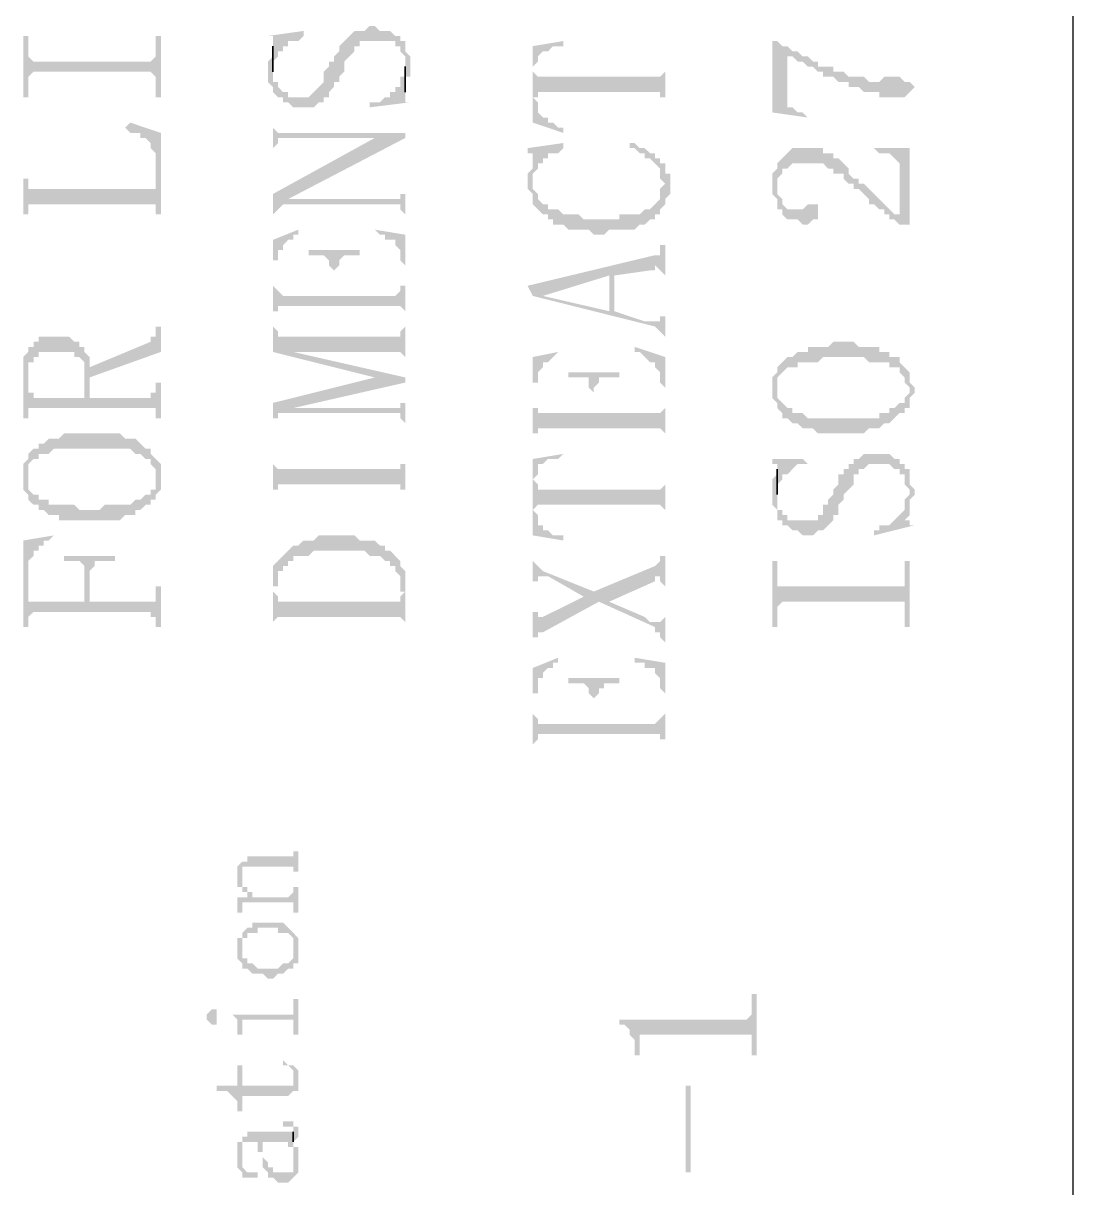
# Model space of a CAD drawing. Header units: millimetres. Extents: x 7018 to 13530, y 4187 to 5692.
# Drawn here: x 7028.23 to 7037.53, y 4725.76 to 4736.07 of the extents above; entities that cross this region are included whole.
import ezdxf

# ---------------------------------------------------------------- set-up
doc = ezdxf.new("R2010")
doc.units = ezdxf.units.MM

msp = doc.modelspace()

# ---------------------------------------------------------------- hatches: boundary and pattern name
at = {"transparency": 33554559}
for points in [[(7030.395, 4735.64), (7030.395, 4735.55), (7030.44, 4735.505), (7030.44, 4735.459), (7030.485, 4735.414), (7030.53, 4735.414), (7030.53, 4735.369), (7030.575, 4735.369), (7030.62, 4735.324), (7030.801, 4735.324), (7030.846, 4735.369), (7030.891, 4735.369), (7030.891, 4735.414), (7030.936, 4735.414), (7030.936, 4735.459), (7030.936, 4735.459), (7030.981, 4735.505), (7030.981, 4735.55), (7031.027, 4735.55), (7031.027, 4735.595), (7031.072, 4735.64), (7031.072, 4735.73), (7031.117, 4735.775), (7031.117, 4735.775), (7031.162, 4735.82), (7031.162, 4735.866), (7031.207, 4735.866), (7031.207, 4735.911), (7031.523, 4735.911), (7031.523, 4735.866), (7031.568, 4735.866), (7031.568, 4735.82), (7031.568, 4735.82), (7031.613, 4735.775), (7031.613, 4735.505), (7031.613, 4735.595), (7031.658, 4735.595), (7031.658, 4735.685), (7031.658, 4735.775), (7031.613, 4735.82), (7031.613, 4735.911), (7031.568, 4735.911), (7031.568, 4735.956), (7031.523, 4735.956), (7031.478, 4736.001), (7031.388, 4736.001), (7031.342, 4736.046), (7031.297, 4736.046), (7031.252, 4736.001), (7031.162, 4736.001), (7031.117, 4735.956), (7031.117, 4735.956), (7031.072, 4735.911), (7031.072, 4735.911), (7031.027, 4735.866), (7031.027, 4735.82), (7030.981, 4735.775), (7030.981, 4735.73), (7030.936, 4735.73), (7030.936, 4735.685), (7030.891, 4735.64), (7030.891, 4735.55), (7030.846, 4735.505), (7030.846, 4735.505), (7030.801, 4735.459), (7030.801, 4735.459), (7030.756, 4735.414), (7030.575, 4735.414), (7030.575, 4735.459), (7030.53, 4735.459), (7030.485, 4735.505), (7030.485, 4735.55), (7030.44, 4735.55), (7030.44, 4735.82), (7030.44, 4735.775), (7030.44, 4735.775), (7030.395, 4735.73), (7030.395, 4735.685)], [(7028.228, 4735.956), (7028.228, 4735.414), (7028.273, 4735.414), (7028.273, 4735.595), (7028.273, 4735.595), (7028.319, 4735.64), (7029.357, 4735.64), (7029.402, 4735.595), (7029.402, 4735.414), (7029.447, 4735.414), (7029.447, 4735.956), (7029.402, 4735.956), (7029.402, 4735.775), (7029.402, 4735.775), (7029.357, 4735.73), (7028.319, 4735.73), (7028.273, 4735.775), (7028.273, 4735.956)], [(7030.395, 4735.956), (7030.44, 4735.956), (7030.44, 4735.911), (7030.44, 4735.73), (7030.485, 4735.775), (7030.485, 4735.82), (7030.53, 4735.82), (7030.53, 4735.866), (7030.575, 4735.866), (7030.575, 4735.911), (7030.665, 4735.911), (7030.711, 4735.956), (7030.711, 4736.001)], [(7032.742, 4735.866), (7032.742, 4735.64), (7032.742, 4735.685), (7032.787, 4735.73), (7032.787, 4735.775), (7032.787, 4735.775), (7032.832, 4735.82), (7032.877, 4735.82), (7032.922, 4735.866), (7033.012, 4735.866), (7033.012, 4735.911)], [(7034.863, 4735.911), (7034.863, 4735.279), (7035.179, 4735.234), (7035.179, 4735.234), (7035.134, 4735.279), (7035.088, 4735.279), (7035.043, 4735.324), (7034.998, 4735.324), (7034.998, 4735.82), (7034.953, 4735.866), (7034.908, 4735.911)], [(7032.742, 4735.866), (7032.742, 4735.189), (7033.012, 4735.098), (7033.012, 4735.143), (7032.967, 4735.143), (7032.922, 4735.189), (7032.877, 4735.189), (7032.877, 4735.234), (7032.832, 4735.234), (7032.787, 4735.279), (7032.787, 4735.369), (7032.742, 4735.414), (7032.742, 4735.64)], [(7034.953, 4735.866), (7034.998, 4735.82), (7034.998, 4735.775), (7035.043, 4735.775), (7035.088, 4735.73), (7035.134, 4735.73), (7035.179, 4735.685), (7035.224, 4735.685), (7035.269, 4735.64), (7035.314, 4735.64), (7035.314, 4735.595), (7035.404, 4735.595), (7035.449, 4735.55), (7035.54, 4735.55), (7035.54, 4735.505), (7035.63, 4735.505), (7035.675, 4735.459), (7035.811, 4735.459), (7035.811, 4735.414), (7036.036, 4735.414), (7036.081, 4735.459), (7036.081, 4735.459), (7036.126, 4735.505), (7036.081, 4735.55), (7036.036, 4735.55), (7035.991, 4735.595), (7035.856, 4735.595), (7035.811, 4735.55), (7035.72, 4735.55), (7035.675, 4735.595), (7035.54, 4735.595), (7035.495, 4735.64), (7035.404, 4735.64), (7035.404, 4735.685), (7035.269, 4735.685), (7035.269, 4735.73), (7035.224, 4735.73), (7035.179, 4735.775), (7035.134, 4735.775), (7035.088, 4735.82), (7035.043, 4735.82), (7034.998, 4735.866)], [(7031.297, 4735.369), (7031.297, 4735.324), (7031.658, 4735.369), (7031.613, 4735.369), (7031.613, 4735.414), (7031.613, 4735.595), (7031.568, 4735.595), (7031.568, 4735.505), (7031.523, 4735.505), (7031.523, 4735.459), (7031.478, 4735.459), (7031.478, 4735.414), (7031.433, 4735.414), (7031.388, 4735.369), (7031.342, 4735.369)], [(7032.742, 4735.64), (7032.742, 4735.414), (7032.787, 4735.414), (7032.787, 4735.459), (7033.87, 4735.459), (7033.87, 4735.414), (7033.915, 4735.414), (7033.915, 4735.324), (7033.915, 4735.685), (7033.915, 4735.64), (7033.915, 4735.64), (7033.87, 4735.595), (7032.787, 4735.595)], [(7029.131, 4735.143), (7029.131, 4735.143), (7029.176, 4735.098), (7029.266, 4735.098), (7029.266, 4735.053), (7029.312, 4735.053), (7029.357, 4735.008), (7029.357, 4734.963), (7029.402, 4734.918), (7029.402, 4734.873), (7029.402, 4734.376), (7029.447, 4734.376), (7029.447, 4735.098), (7029.176, 4735.189)], [(7030.44, 4735.234), (7030.44, 4734.918), (7030.44, 4734.963), (7030.485, 4735.008), (7030.485, 4735.053), (7031.613, 4735.053), (7031.613, 4735.098), (7030.485, 4735.098), (7030.44, 4735.143)], [(7030.44, 4734.557), (7030.44, 4734.331), (7030.44, 4734.376), (7030.485, 4734.421), (7030.485, 4734.421), (7030.53, 4734.466), (7030.575, 4734.512), (7031.613, 4735.053), (7031.342, 4735.053)], [(7032.696, 4734.963), (7032.696, 4734.918), (7032.742, 4734.918), (7032.742, 4734.512), (7032.742, 4734.737), (7032.787, 4734.782), (7032.787, 4734.828), (7032.832, 4734.828), (7032.832, 4734.873), (7032.877, 4734.873), (7032.877, 4734.918), (7032.967, 4734.918), (7033.012, 4734.963), (7033.012, 4735.008)], [(7033.599, 4734.963), (7033.644, 4734.963), (7033.689, 4734.918), (7033.734, 4734.918), (7033.734, 4734.873), (7033.78, 4734.873), (7033.825, 4734.828), (7033.825, 4734.828), (7033.87, 4734.782), (7033.87, 4734.737), (7033.87, 4734.692), (7033.915, 4734.647), (7033.915, 4734.828), (7033.87, 4734.828), (7033.87, 4734.873), (7033.825, 4734.873), (7033.825, 4734.918), (7033.78, 4734.918), (7033.734, 4734.963), (7033.689, 4734.963), (7033.644, 4735.008), (7033.599, 4735.008)], [(7032.696, 4734.692), (7032.696, 4734.647), (7032.696, 4734.602), (7032.742, 4734.557), (7032.742, 4734.512), (7032.742, 4734.873), (7032.742, 4734.828), (7032.742, 4734.782), (7032.696, 4734.737)], [(7034.863, 4734.647), (7034.863, 4734.557), (7034.863, 4734.557), (7034.908, 4734.512), (7034.908, 4734.466), (7034.908, 4734.692), (7034.908, 4734.692), (7034.953, 4734.737), (7034.953, 4734.782), (7034.998, 4734.782), (7035.043, 4734.828), (7035.314, 4734.828), (7035.359, 4734.782), (7035.404, 4734.782), (7035.404, 4734.737), (7035.495, 4734.737), (7035.495, 4734.692), (7035.54, 4734.647), (7035.585, 4734.647), (7035.585, 4734.602), (7035.63, 4734.602), (7035.675, 4734.557), (7035.675, 4734.557), (7035.72, 4734.512), (7035.72, 4734.466), (7035.765, 4734.466), (7035.811, 4734.421), (7035.856, 4734.421), (7035.856, 4734.376), (7035.901, 4734.376), (7035.901, 4734.331), (7035.946, 4734.331), (7035.991, 4734.286), (7035.991, 4734.376), (7035.946, 4734.376), (7035.901, 4734.421), (7035.901, 4734.421), (7035.856, 4734.466), (7035.811, 4734.512), (7035.811, 4734.512), (7035.765, 4734.557), (7035.765, 4734.557), (7035.72, 4734.602), (7035.72, 4734.602), (7035.675, 4734.647), (7035.63, 4734.647), (7035.63, 4734.692), (7035.585, 4734.692), (7035.54, 4734.737), (7035.54, 4734.782), (7035.495, 4734.828), (7035.495, 4734.828), (7035.449, 4734.873), (7035.404, 4734.873), (7035.404, 4734.918), (7035.314, 4734.918), (7035.314, 4734.963), (7035.043, 4734.963), (7034.998, 4734.918), (7034.998, 4734.918), (7034.953, 4734.873), (7034.953, 4734.873), (7034.908, 4734.828), (7034.908, 4734.782), (7034.863, 4734.737), (7034.863, 4734.692)], [(7035.765, 4734.963), (7035.765, 4734.963), (7035.811, 4734.918), (7035.901, 4734.918), (7035.946, 4734.873), (7035.946, 4734.873), (7035.991, 4734.828), (7035.991, 4734.286), (7036.081, 4734.286), (7036.081, 4734.963)], [(7032.742, 4734.512), (7032.742, 4734.466), (7032.787, 4734.421), (7032.787, 4734.421), (7032.832, 4734.376), (7032.877, 4734.376), (7032.877, 4734.331), (7032.922, 4734.331), (7032.922, 4734.286), (7033.012, 4734.286), (7033.057, 4734.241), (7033.238, 4734.241), (7033.283, 4734.196), (7033.373, 4734.196), (7033.419, 4734.241), (7033.644, 4734.241), (7033.689, 4734.286), (7033.734, 4734.286), (7033.78, 4734.331), (7033.825, 4734.331), (7033.825, 4734.376), (7033.87, 4734.376), (7033.87, 4734.421), (7033.915, 4734.466), (7033.915, 4734.512), (7033.96, 4734.557), (7033.96, 4734.647), (7033.96, 4734.737), (7033.915, 4734.737), (7033.915, 4734.828), (7033.915, 4734.647), (7033.915, 4734.647), (7033.87, 4734.602), (7033.87, 4734.512), (7033.87, 4734.512), (7033.825, 4734.466), (7033.825, 4734.466), (7033.78, 4734.421), (7033.734, 4734.421), (7033.689, 4734.376), (7033.509, 4734.376), (7033.509, 4734.331), (7033.193, 4734.331), (7033.148, 4734.376), (7033.012, 4734.376), (7032.967, 4734.421), (7032.877, 4734.421), (7032.877, 4734.466), (7032.832, 4734.466), (7032.787, 4734.512), (7032.787, 4734.557), (7032.742, 4734.602), (7032.742, 4734.647)], [(7028.228, 4734.692), (7028.228, 4734.376), (7028.273, 4734.376), (7028.273, 4734.466), (7029.402, 4734.466), (7029.402, 4734.421), (7029.402, 4734.647), (7029.402, 4734.602), (7028.273, 4734.602), (7028.273, 4734.647), (7028.273, 4734.692)], [(7030.53, 4734.466), (7031.568, 4734.466), (7031.568, 4734.421), (7031.568, 4734.421), (7031.613, 4734.376), (7031.613, 4734.331), (7031.613, 4734.602), (7031.613, 4734.557), (7031.568, 4734.557), (7031.568, 4734.512), (7030.575, 4734.512)], [(7034.908, 4734.466), (7034.908, 4734.421), (7034.953, 4734.421), (7034.953, 4734.376), (7034.953, 4734.376), (7034.998, 4734.331), (7035.088, 4734.331), (7035.134, 4734.286), (7035.179, 4734.286), (7035.224, 4734.331), (7035.269, 4734.331), (7035.269, 4734.376), (7035.269, 4734.466), (7035.179, 4734.466), (7035.134, 4734.421), (7034.998, 4734.421), (7034.953, 4734.466), (7034.953, 4734.512), (7034.908, 4734.557), (7034.908, 4734.602)], [(7030.44, 4734.151), (7030.44, 4733.474), (7030.44, 4733.97), (7030.485, 4733.97), (7030.485, 4734.06), (7030.53, 4734.06), (7030.53, 4734.105), (7030.53, 4734.105), (7030.575, 4734.151), (7030.62, 4734.151), (7030.62, 4734.196), (7030.665, 4734.196), (7030.665, 4734.241)], [(7031.342, 4734.241), (7031.342, 4734.241), (7031.388, 4734.196), (7031.433, 4734.196), (7031.433, 4734.151), (7031.523, 4734.151), (7031.523, 4734.105), (7031.523, 4734.105), (7031.568, 4734.06), (7031.568, 4734.015), (7031.568, 4733.97), (7031.613, 4733.925), (7031.613, 4733.474), (7031.613, 4734.196)], [(7030.756, 4734.06), (7030.756, 4734.015), (7030.891, 4734.015), (7030.936, 4733.97), (7030.936, 4733.925), (7030.981, 4733.88), (7030.981, 4733.654), (7030.981, 4733.88), (7030.981, 4733.88), (7031.027, 4733.925), (7031.027, 4733.97), (7031.027, 4733.97), (7031.072, 4734.015), (7031.207, 4734.015), (7031.207, 4734.06)], [(7032.696, 4733.744), (7032.742, 4733.654), (7032.832, 4733.654), (7033.419, 4733.835), (7033.419, 4733.519), (7033.464, 4733.835), (7033.78, 4733.88), (7033.825, 4733.88), (7033.825, 4733.925), (7033.87, 4733.88), (7033.87, 4733.88), (7033.915, 4733.835), (7033.915, 4734.105), (7033.87, 4734.105), (7033.87, 4734.015), (7033.825, 4734.015)], [(7030.44, 4733.519), (7030.485, 4733.519), (7030.485, 4733.564), (7031.568, 4733.564), (7031.613, 4733.519), (7031.613, 4733.744), (7031.568, 4733.744), (7031.568, 4733.699), (7031.568, 4733.699), (7031.523, 4733.654), (7030.981, 4733.654), (7030.981, 4733.88), (7030.981, 4733.654), (7030.53, 4733.654), (7030.485, 4733.699), (7030.485, 4733.699), (7030.44, 4733.744), (7030.44, 4733.925)], [(7032.742, 4733.654), (7033.825, 4733.383), (7033.87, 4733.338), (7033.87, 4733.338), (7033.915, 4733.293), (7033.915, 4733.248), (7033.915, 4733.519), (7033.915, 4733.474), (7033.87, 4733.474), (7033.87, 4733.428), (7033.734, 4733.428), (7033.464, 4733.519), (7033.464, 4733.835), (7033.419, 4733.519), (7032.832, 4733.654), (7032.832, 4733.654)], [(7028.815, 4733.022), (7028.815, 4732.932), (7029.447, 4733.158), (7029.447, 4733.383), (7029.402, 4733.383), (7029.402, 4733.338), (7029.402, 4733.293), (7029.357, 4733.293), (7029.357, 4733.248)], [(7030.44, 4733.383), (7030.44, 4733.158), (7031.342, 4732.932), (7031.342, 4732.932), (7031.613, 4732.887), (7031.613, 4732.932), (7030.62, 4733.158), (7030.62, 4733.158), (7030.53, 4733.293), (7030.485, 4733.293), (7030.485, 4733.338), (7030.44, 4733.383)], [(7030.53, 4733.293), (7030.62, 4733.158), (7031.568, 4733.158), (7031.613, 4733.113), (7031.613, 4733.067), (7031.613, 4733.383), (7031.613, 4733.383), (7031.568, 4733.338), (7031.568, 4733.293), (7031.523, 4733.293)], [(7028.228, 4732.977), (7028.228, 4732.571), (7028.273, 4732.571), (7028.273, 4732.932), (7028.273, 4733.067), (7028.319, 4733.067), (7028.319, 4733.113), (7028.364, 4733.113), (7028.364, 4733.158), (7028.68, 4733.158), (7028.68, 4733.113), (7028.725, 4733.113), (7028.77, 4733.067), (7028.77, 4733.022), (7028.77, 4732.751), (7028.815, 4733.113), (7028.77, 4733.158), (7028.77, 4733.203), (7028.725, 4733.203), (7028.725, 4733.248), (7028.68, 4733.248), (7028.635, 4733.293), (7028.364, 4733.293), (7028.364, 4733.248), (7028.319, 4733.248), (7028.319, 4733.203), (7028.273, 4733.203), (7028.273, 4733.158), (7028.273, 4733.158), (7028.228, 4733.113), (7028.228, 4733.022), (7028.228, 4733.022)], [(7034.908, 4732.977), (7034.908, 4732.842), (7034.908, 4732.887), (7034.908, 4732.932), (7034.953, 4732.977), (7034.953, 4732.977), (7034.998, 4733.022), (7035.088, 4733.022), (7035.088, 4733.067), (7035.269, 4733.067), (7035.314, 4733.113), (7035.675, 4733.113), (7035.72, 4733.067), (7035.901, 4733.067), (7035.901, 4733.022), (7035.991, 4733.022), (7035.991, 4732.977), (7036.036, 4732.932), (7036.036, 4732.887), (7036.081, 4732.842), (7036.081, 4732.977), (7036.036, 4733.022), (7036.036, 4733.022), (7035.991, 4733.067), (7035.991, 4733.113), (7035.901, 4733.113), (7035.901, 4733.158), (7035.811, 4733.158), (7035.811, 4733.203), (7035.63, 4733.203), (7035.585, 4733.248), (7035.404, 4733.248), (7035.359, 4733.203), (7035.179, 4733.203), (7035.179, 4733.158), (7035.088, 4733.158), (7035.043, 4733.113), (7034.998, 4733.113), (7034.953, 4733.067), (7034.953, 4733.067), (7034.908, 4733.022)], [(7032.742, 4733.113), (7032.742, 4732.39), (7032.742, 4732.887), (7032.787, 4732.887), (7032.787, 4732.932), (7032.787, 4732.977), (7032.832, 4733.022), (7032.832, 4733.067), (7032.877, 4733.067), (7032.922, 4733.113), (7032.922, 4733.113), (7032.967, 4733.158), (7032.967, 4733.158)], [(7033.644, 4733.158), (7033.689, 4733.158), (7033.734, 4733.113), (7033.734, 4733.113), (7033.78, 4733.067), (7033.825, 4733.067), (7033.825, 4733.022), (7033.825, 4733.022), (7033.87, 4732.977), (7033.87, 4732.887), (7033.915, 4732.842), (7033.915, 4732.39), (7033.915, 4733.113), (7033.644, 4733.203)], [(7028.273, 4732.616), (7028.273, 4732.661), (7029.402, 4732.661), (7029.402, 4732.571), (7029.447, 4732.571), (7029.447, 4732.887), (7029.402, 4732.887), (7029.402, 4732.842), (7029.402, 4732.797), (7029.357, 4732.797), (7029.357, 4732.751), (7028.815, 4732.751), (7028.815, 4733.113), (7028.815, 4733.113), (7028.77, 4732.751), (7028.319, 4732.751), (7028.319, 4732.797), (7028.273, 4732.797), (7028.273, 4732.932)], [(7030.44, 4732.706), (7030.44, 4732.526), (7030.44, 4732.571), (7030.485, 4732.571), (7030.485, 4732.616), (7030.53, 4732.616), (7030.62, 4732.661), (7031.613, 4732.887), (7031.342, 4732.932)], [(7033.057, 4732.977), (7033.057, 4732.932), (7033.238, 4732.932), (7033.238, 4732.842), (7033.283, 4732.797), (7033.283, 4732.616), (7033.283, 4732.842), (7033.328, 4732.887), (7033.328, 4732.932), (7033.509, 4732.932), (7033.509, 4732.977)], [(7034.863, 4732.842), (7034.863, 4732.751), (7034.863, 4732.751), (7034.908, 4732.706), (7034.908, 4732.661), (7034.908, 4732.661), (7034.953, 4732.616), (7034.953, 4732.571), (7034.998, 4732.571), (7035.043, 4732.526), (7035.088, 4732.526), (7035.134, 4732.481), (7035.224, 4732.481), (7035.269, 4732.436), (7035.675, 4732.436), (7035.72, 4732.481), (7035.811, 4732.481), (7035.856, 4732.526), (7035.901, 4732.526), (7035.946, 4732.571), (7035.946, 4732.571), (7035.991, 4732.616), (7036.036, 4732.616), (7036.036, 4732.661), (7036.081, 4732.661), (7036.081, 4732.751), (7036.081, 4732.751), (7036.126, 4732.797), (7036.126, 4732.842), (7036.126, 4732.842), (7036.081, 4732.887), (7036.081, 4732.977), (7036.081, 4732.842), (7036.081, 4732.797), (7036.036, 4732.751), (7036.036, 4732.706), (7035.991, 4732.706), (7035.946, 4732.661), (7035.901, 4732.661), (7035.901, 4732.616), (7035.811, 4732.616), (7035.811, 4732.571), (7035.179, 4732.571), (7035.134, 4732.616), (7035.043, 4732.616), (7035.043, 4732.661), (7034.998, 4732.661), (7034.953, 4732.706), (7034.953, 4732.706), (7034.908, 4732.751), (7034.908, 4732.977), (7034.908, 4732.977), (7034.863, 4732.932), (7034.863, 4732.887), (7034.863, 4732.887)], [(7032.742, 4732.436), (7032.787, 4732.436), (7032.787, 4732.481), (7033.87, 4732.481), (7033.915, 4732.436), (7033.915, 4732.661), (7033.915, 4732.661), (7033.87, 4732.616), (7033.283, 4732.616), (7033.283, 4732.797), (7033.283, 4732.616), (7032.787, 4732.616), (7032.787, 4732.661), (7032.742, 4732.661), (7032.742, 4732.887)], [(7030.53, 4732.616), (7031.568, 4732.616), (7031.568, 4732.571), (7031.568, 4732.571), (7031.613, 4732.526), (7031.613, 4732.751), (7031.613, 4732.706), (7031.568, 4732.706), (7031.568, 4732.661), (7030.62, 4732.661)], [(7028.273, 4732.21), (7028.273, 4732.029), (7028.273, 4732.074), (7028.273, 4732.165), (7028.273, 4732.165), (7028.319, 4732.21), (7028.364, 4732.21), (7028.364, 4732.255), (7028.454, 4732.255), (7028.499, 4732.3), (7029.176, 4732.3), (7029.221, 4732.255), (7029.266, 4732.255), (7029.312, 4732.21), (7029.357, 4732.21), (7029.357, 4732.165), (7029.402, 4732.12), (7029.402, 4732.029), (7029.402, 4732.21), (7029.402, 4732.21), (7029.357, 4732.255), (7029.357, 4732.3), (7029.312, 4732.3), (7029.266, 4732.345), (7029.266, 4732.345), (7029.221, 4732.39), (7029.131, 4732.39), (7029.086, 4732.436), (7028.589, 4732.436), (7028.544, 4732.39), (7028.454, 4732.39), (7028.409, 4732.345), (7028.364, 4732.345), (7028.364, 4732.3), (7028.319, 4732.3), (7028.273, 4732.255), (7028.273, 4732.255)], [(7030.44, 4732.345), (7030.44, 4731.759), (7030.44, 4731.939), (7030.485, 4731.939), (7030.485, 4731.984), (7031.568, 4731.984), (7031.568, 4731.939), (7031.613, 4731.939), (7031.613, 4731.759), (7031.613, 4732.345), (7031.613, 4732.165), (7031.568, 4732.165), (7031.568, 4732.12), (7030.485, 4732.12), (7030.44, 4732.165)], [(7028.228, 4732.029), (7028.228, 4731.939), (7028.228, 4731.939), (7028.273, 4731.894), (7028.273, 4731.849), (7028.273, 4731.849), (7028.319, 4731.804), (7028.364, 4731.804), (7028.364, 4731.759), (7028.409, 4731.759), (7028.454, 4731.713), (7028.544, 4731.713), (7028.544, 4731.668), (7029.086, 4731.668), (7029.131, 4731.713), (7029.221, 4731.713), (7029.221, 4731.759), (7029.266, 4731.759), (7029.312, 4731.804), (7029.357, 4731.804), (7029.357, 4731.849), (7029.402, 4731.849), (7029.402, 4731.894), (7029.447, 4731.939), (7029.447, 4732.029), (7029.447, 4732.165), (7029.447, 4732.165), (7029.402, 4732.21), (7029.402, 4732.029), (7029.402, 4731.939), (7029.357, 4731.939), (7029.357, 4731.894), (7029.312, 4731.894), (7029.266, 4731.849), (7029.221, 4731.849), (7029.176, 4731.804), (7028.95, 4731.804), (7028.905, 4731.759), (7028.725, 4731.759), (7028.68, 4731.804), (7028.454, 4731.804), (7028.454, 4731.849), (7028.364, 4731.849), (7028.364, 4731.894), (7028.319, 4731.894), (7028.273, 4731.939), (7028.273, 4732.029), (7028.273, 4732.21), (7028.228, 4732.165), (7028.228, 4732.074)], [(7032.742, 4732.21), (7032.742, 4732.029), (7032.742, 4732.029), (7032.787, 4732.074), (7032.787, 4732.12), (7032.787, 4732.165), (7032.832, 4732.165), (7032.877, 4732.21), (7032.967, 4732.21), (7033.012, 4732.255), (7033.012, 4732.255)], [(7032.742, 4732.21), (7032.742, 4731.533), (7033.012, 4731.488), (7033.012, 4731.533), (7032.922, 4731.533), (7032.877, 4731.578), (7032.832, 4731.578), (7032.832, 4731.623), (7032.787, 4731.623), (7032.787, 4731.713), (7032.742, 4731.759), (7032.742, 4732.029)], [(7034.863, 4731.894), (7034.863, 4731.804), (7034.863, 4731.804), (7034.908, 4731.759), (7034.908, 4731.668), (7034.953, 4731.668), (7034.953, 4731.623), (7034.998, 4731.623), (7035.043, 4731.578), (7035.088, 4731.578), (7035.134, 4731.533), (7035.224, 4731.533), (7035.269, 4731.578), (7035.314, 4731.578), (7035.359, 4731.623), (7035.359, 4731.623), (7035.404, 4731.668), (7035.404, 4731.713), (7035.449, 4731.713), (7035.449, 4731.804), (7035.495, 4731.849), (7035.495, 4731.894), (7035.54, 4731.939), (7035.54, 4731.939), (7035.585, 4731.984), (7035.585, 4732.074), (7035.63, 4732.074), (7035.63, 4732.12), (7035.675, 4732.12), (7035.72, 4732.165), (7035.901, 4732.165), (7035.946, 4732.12), (7035.991, 4732.12), (7035.991, 4732.074), (7036.036, 4732.074), (7036.036, 4731.984), (7036.081, 4731.939), (7036.081, 4731.759), (7036.081, 4731.804), (7036.081, 4731.849), (7036.126, 4731.894), (7036.126, 4731.939), (7036.126, 4731.939), (7036.081, 4731.984), (7036.081, 4732.12), (7036.036, 4732.12), (7036.036, 4732.165), (7035.991, 4732.165), (7035.991, 4732.21), (7035.946, 4732.21), (7035.901, 4732.255), (7035.675, 4732.255), (7035.63, 4732.21), (7035.585, 4732.21), (7035.585, 4732.165), (7035.54, 4732.165), (7035.54, 4732.12), (7035.495, 4732.12), (7035.495, 4732.074), (7035.449, 4732.074), (7035.449, 4731.984), (7035.404, 4731.939), (7035.404, 4731.894), (7035.359, 4731.849), (7035.359, 4731.804), (7035.314, 4731.804), (7035.314, 4731.713), (7035.269, 4731.713), (7035.269, 4731.668), (7034.998, 4731.668), (7034.998, 4731.713), (7034.953, 4731.713), (7034.953, 4731.759), (7034.908, 4731.759), (7034.908, 4732.074), (7034.863, 4732.029), (7034.863, 4731.984), (7034.863, 4731.939)], [(7034.863, 4732.21), (7034.863, 4732.165), (7034.908, 4732.165), (7034.908, 4731.984), (7034.908, 4731.984), (7034.953, 4732.029), (7034.953, 4732.074), (7034.998, 4732.074), (7035.043, 4732.12), (7035.043, 4732.12), (7035.088, 4732.165), (7035.179, 4732.165), (7035.134, 4732.21)], [(7032.742, 4732.029), (7032.742, 4731.759), (7032.787, 4731.804), (7033.87, 4731.804), (7033.915, 4731.759), (7033.915, 4731.713), (7033.915, 4732.074), (7033.915, 4731.984), (7033.915, 4731.984), (7033.87, 4731.939), (7032.787, 4731.939), (7032.787, 4731.984)], [(7036.036, 4731.849), (7036.036, 4731.668), (7036.081, 4731.713), (7036.081, 4731.939), (7036.081, 4731.894)], [(7035.765, 4731.578), (7035.765, 4731.533), (7036.126, 4731.623), (7036.081, 4731.623), (7036.081, 4731.668), (7036.036, 4731.668), (7036.036, 4731.849), (7036.036, 4731.804), (7036.036, 4731.759), (7035.991, 4731.713), (7035.991, 4731.713), (7035.946, 4731.668), (7035.946, 4731.668), (7035.901, 4731.623), (7035.811, 4731.623), (7035.811, 4731.578)], [(7028.228, 4731.488), (7028.228, 4730.721), (7028.273, 4730.721), (7028.273, 4731.217), (7028.273, 4731.262), (7028.273, 4731.307), (7028.319, 4731.352), (7028.319, 4731.398), (7028.364, 4731.398), (7028.364, 4731.443), (7028.409, 4731.443), (7028.409, 4731.488), (7028.454, 4731.488), (7028.499, 4731.533), (7028.499, 4731.533)], [(7030.44, 4731.036), (7030.44, 4730.721), (7030.44, 4731.082), (7030.485, 4731.082), (7030.485, 4731.217), (7030.53, 4731.217), (7030.53, 4731.262), (7030.575, 4731.262), (7030.575, 4731.307), (7030.62, 4731.307), (7030.62, 4731.352), (7030.756, 4731.352), (7030.801, 4731.398), (7031.252, 4731.398), (7031.297, 4731.352), (7031.388, 4731.352), (7031.433, 4731.307), (7031.478, 4731.307), (7031.478, 4731.262), (7031.523, 4731.262), (7031.523, 4731.217), (7031.568, 4731.172), (7031.568, 4731.036), (7031.613, 4731.036), (7031.613, 4730.721), (7031.613, 4731.036), (7031.613, 4731.217), (7031.613, 4731.217), (7031.568, 4731.262), (7031.568, 4731.307), (7031.568, 4731.307), (7031.523, 4731.352), (7031.523, 4731.352), (7031.478, 4731.398), (7031.433, 4731.398), (7031.433, 4731.443), (7031.388, 4731.443), (7031.342, 4731.488), (7031.207, 4731.488), (7031.162, 4731.533), (7030.846, 4731.533), (7030.801, 4731.488), (7030.711, 4731.488), (7030.665, 4731.443), (7030.62, 4731.443), (7030.575, 4731.398), (7030.575, 4731.398), (7030.53, 4731.352), (7030.53, 4731.352), (7030.485, 4731.307), (7030.485, 4731.307), (7030.44, 4731.262), (7030.44, 4731.172), (7030.44, 4731.082)], [(7032.742, 4730.901), (7032.742, 4730.585), (7032.742, 4730.63), (7032.787, 4730.63), (7032.787, 4730.675), (7032.832, 4730.675), (7033.328, 4730.946), (7033.419, 4730.946), (7033.825, 4731.127), (7033.825, 4731.172), (7033.87, 4731.172), (7033.87, 4731.127), (7033.915, 4731.082), (7033.915, 4731.398), (7033.915, 4731.352), (7033.87, 4731.352), (7033.87, 4731.307), (7033.87, 4731.307), (7033.825, 4731.262), (7033.283, 4731.036), (7033.193, 4730.991), (7032.832, 4730.811), (7032.787, 4730.811), (7032.787, 4730.856), (7032.742, 4730.856)], [(7028.589, 4731.352), (7028.589, 4731.307), (7028.725, 4731.307), (7028.77, 4731.262), (7028.77, 4730.946), (7028.815, 4731.172), (7028.815, 4731.217), (7028.815, 4731.217), (7028.86, 4731.262), (7028.86, 4731.307), (7029.041, 4731.307), (7029.041, 4731.352)], [(7032.742, 4731.352), (7032.742, 4731.082), (7032.742, 4731.127), (7032.787, 4731.127), (7032.787, 4731.172), (7032.877, 4731.172), (7033.193, 4730.991), (7033.283, 4731.036), (7032.832, 4731.217), (7032.787, 4731.262), (7032.787, 4731.262), (7032.742, 4731.307)], [(7034.863, 4731.307), (7034.863, 4730.721), (7034.908, 4730.721), (7034.908, 4730.901), (7034.908, 4730.901), (7034.953, 4730.946), (7036.036, 4730.946), (7036.036, 4730.901), (7036.036, 4730.721), (7036.081, 4730.721), (7036.081, 4731.307), (7036.036, 4731.307), (7036.036, 4731.127), (7036.036, 4731.082), (7034.908, 4731.082), (7034.908, 4731.307)], [(7028.273, 4730.766), (7028.273, 4730.811), (7028.273, 4730.811), (7028.319, 4730.856), (7029.357, 4730.856), (7029.357, 4730.811), (7029.402, 4730.811), (7029.402, 4730.721), (7029.447, 4730.721), (7029.447, 4731.082), (7029.402, 4731.082), (7029.402, 4730.991), (7029.402, 4730.946), (7028.815, 4730.946), (7028.815, 4731.172), (7028.77, 4730.946), (7028.273, 4730.946), (7028.273, 4730.991), (7028.273, 4731.217)], [(7030.44, 4730.766), (7030.44, 4730.766), (7030.485, 4730.811), (7031.568, 4730.811), (7031.613, 4730.766), (7031.613, 4731.036), (7031.568, 4730.991), (7031.568, 4730.946), (7030.485, 4730.946), (7030.485, 4730.991), (7030.485, 4730.991), (7030.44, 4731.036)], [(7033.328, 4730.946), (7033.825, 4730.721), (7033.825, 4730.675), (7033.87, 4730.675), (7033.87, 4730.63), (7033.915, 4730.585), (7033.915, 4730.811), (7033.915, 4730.811), (7033.87, 4730.766), (7033.78, 4730.766), (7033.734, 4730.811), (7033.419, 4730.946)], [(7032.742, 4730.359), (7032.742, 4729.682), (7032.742, 4730.134), (7032.787, 4730.134), (7032.787, 4730.269), (7032.832, 4730.269), (7032.832, 4730.314), (7032.832, 4730.314), (7032.877, 4730.359), (7032.922, 4730.359), (7032.922, 4730.405), (7032.967, 4730.405), (7032.967, 4730.45)], [(7033.644, 4730.45), (7033.644, 4730.405), (7033.734, 4730.405), (7033.734, 4730.359), (7033.825, 4730.359), (7033.825, 4730.314), (7033.825, 4730.314), (7033.87, 4730.269), (7033.87, 4730.224), (7033.87, 4730.179), (7033.915, 4730.134), (7033.915, 4729.682), (7033.915, 4730.405)], [(7033.057, 4730.269), (7033.057, 4730.224), (7033.193, 4730.224), (7033.238, 4730.179), (7033.238, 4730.134), (7033.283, 4730.089), (7033.283, 4729.863), (7033.283, 4730.089), (7033.283, 4730.089), (7033.328, 4730.134), (7033.328, 4730.179), (7033.373, 4730.179), (7033.373, 4730.224), (7033.509, 4730.224), (7033.509, 4730.269)], [(7032.742, 4729.682), (7032.787, 4729.728), (7032.787, 4729.773), (7033.87, 4729.773), (7033.87, 4729.728), (7033.915, 4729.728), (7033.915, 4729.953), (7033.915, 4729.953), (7033.87, 4729.908), (7033.87, 4729.908), (7033.825, 4729.863), (7033.283, 4729.863), (7033.283, 4730.089), (7033.283, 4729.863), (7032.787, 4729.863), (7032.787, 4729.908), (7032.787, 4729.908), (7032.742, 4729.953), (7032.742, 4730.134)], [(7030.169, 4728.644), (7030.169, 4728.509), (7030.169, 4728.554), (7030.169, 4728.599), (7030.62, 4728.599), (7030.62, 4728.554), (7030.665, 4728.554), (7030.665, 4728.735), (7030.62, 4728.735), (7030.62, 4728.69), (7030.214, 4728.69), (7030.214, 4728.644)], [(7030.124, 4728.509), (7030.124, 4728.464), (7030.124, 4728.419), (7030.169, 4728.419), (7030.169, 4728.374), (7030.214, 4728.374), (7030.214, 4728.329), (7030.214, 4728.374), (7030.214, 4728.419), (7030.169, 4728.419), (7030.169, 4728.464), (7030.169, 4728.509), (7030.169, 4728.644), (7030.124, 4728.599), (7030.124, 4728.554), (7030.124, 4728.554)], [(7030.124, 4728.329), (7030.124, 4728.283), (7030.124, 4728.193), (7030.169, 4728.193), (7030.169, 4728.283), (7030.62, 4728.283), (7030.62, 4728.193), (7030.665, 4728.193), (7030.665, 4728.419), (7030.62, 4728.419), (7030.62, 4728.374), (7030.62, 4728.374), (7030.575, 4728.329), (7030.259, 4728.329), (7030.259, 4728.374), (7030.214, 4728.374), (7030.214, 4728.329)], [(7030.169, 4727.967), (7030.169, 4727.877), (7030.169, 4727.922), (7030.169, 4727.967), (7030.214, 4727.967), (7030.214, 4728.013), (7030.304, 4728.013), (7030.304, 4728.058), (7030.485, 4728.058), (7030.485, 4728.013), (7030.575, 4728.013), (7030.62, 4727.967), (7030.62, 4727.922), (7030.62, 4727.877), (7030.62, 4727.877), (7030.665, 4727.742), (7030.665, 4727.787), (7030.665, 4727.832), (7030.665, 4727.877), (7030.665, 4727.922), (7030.665, 4727.967), (7030.665, 4727.967), (7030.62, 4728.013), (7030.62, 4728.013), (7030.575, 4728.058), (7030.575, 4728.058), (7030.53, 4728.103), (7030.259, 4728.103), (7030.259, 4728.058), (7030.214, 4728.058), (7030.169, 4728.013), (7030.169, 4728.013)], [(7030.124, 4727.877), (7030.124, 4727.832), (7030.124, 4727.787), (7030.124, 4727.787), (7030.169, 4727.742), (7030.169, 4727.697), (7030.214, 4727.697), (7030.259, 4727.652), (7030.35, 4727.652), (7030.395, 4727.606), (7030.44, 4727.606), (7030.485, 4727.652), (7030.53, 4727.652), (7030.575, 4727.697), (7030.62, 4727.697), (7030.62, 4727.742), (7030.665, 4727.742), (7030.62, 4727.877), (7030.62, 4727.832), (7030.62, 4727.787), (7030.62, 4727.787), (7030.575, 4727.742), (7030.53, 4727.742), (7030.485, 4727.697), (7030.304, 4727.697), (7030.259, 4727.742), (7030.214, 4727.742), (7030.214, 4727.787), (7030.169, 4727.787), (7030.169, 4727.832), (7030.169, 4727.967), (7030.124, 4727.967), (7030.124, 4727.922)], [(7033.509, 4727.245), (7033.509, 4727.2), (7033.554, 4727.2), (7033.599, 4727.155), (7033.599, 4727.11), (7033.644, 4727.065), (7033.644, 4726.929), (7033.689, 4726.929), (7033.689, 4727.065), (7033.689, 4727.11), (7034.682, 4727.11), (7034.682, 4726.929), (7034.727, 4726.929), (7034.727, 4727.471), (7034.682, 4727.471), (7034.682, 4727.29), (7034.682, 4727.29), (7034.637, 4727.245), (7034.592, 4727.245)], [(7030.079, 4727.29), (7030.079, 4727.29), (7030.124, 4727.245), (7030.124, 4727.2), (7030.124, 4727.155), (7030.124, 4727.11), (7030.169, 4727.11), (7030.169, 4727.2), (7030.169, 4727.245), (7030.62, 4727.245), (7030.62, 4727.2), (7030.62, 4727.11), (7030.665, 4727.11), (7030.665, 4727.426), (7030.62, 4727.426), (7030.62, 4727.336), (7030.62, 4727.29), (7030.575, 4727.29)], [(7029.853, 4727.29), (7029.853, 4727.245), (7029.853, 4727.245), (7029.898, 4727.2), (7029.943, 4727.2), (7029.943, 4727.245), (7029.943, 4727.29), (7029.943, 4727.336), (7029.898, 4727.336), (7029.853, 4727.29)], [(7029.943, 4726.659), (7029.943, 4726.613), (7030.034, 4726.613), (7030.079, 4726.568), (7030.079, 4726.568), (7030.124, 4726.523), (7030.124, 4726.478), (7030.124, 4726.433), (7030.169, 4726.433), (7030.169, 4726.568), (7030.575, 4726.568), (7030.62, 4726.613), (7030.665, 4726.613), (7030.62, 4726.749), (7030.62, 4726.659), (7030.169, 4726.659), (7030.169, 4726.839), (7030.124, 4726.839), (7030.124, 4726.659)], [(7030.53, 4726.839), (7030.575, 4726.839), (7030.62, 4726.794), (7030.62, 4726.749), (7030.62, 4726.749), (7030.665, 4726.613), (7030.665, 4726.659), (7030.665, 4726.704), (7030.665, 4726.749), (7030.665, 4726.794), (7030.665, 4726.794), (7030.62, 4726.839), (7030.575, 4726.839), (7030.53, 4726.884), (7030.53, 4726.884)], [(7034.141, 4725.891), (7034.141, 4726.659), (7034.096, 4726.659), (7034.096, 4725.891)], [(7030.53, 4726.343), (7030.53, 4726.298), (7030.62, 4726.298), (7030.62, 4726.162), (7030.665, 4726.207), (7030.665, 4726.252), (7030.665, 4726.298), (7030.62, 4726.298), (7030.62, 4726.343), (7030.575, 4726.343)], [(7030.124, 4726.027), (7030.124, 4725.982), (7030.124, 4725.937), (7030.124, 4725.937), (7030.169, 4725.891), (7030.169, 4726.072), (7030.169, 4726.117), (7030.169, 4726.162), (7030.304, 4726.162), (7030.304, 4726.072), (7030.35, 4726.072), (7030.35, 4725.982), (7030.35, 4726.162), (7030.575, 4726.162), (7030.575, 4726.117), (7030.62, 4726.117), (7030.62, 4726.072), (7030.62, 4726.027), (7030.62, 4725.982), (7030.665, 4726.117), (7030.62, 4726.117), (7030.62, 4726.162), (7030.62, 4726.252), (7030.214, 4726.252), (7030.214, 4726.207), (7030.169, 4726.207), (7030.169, 4726.162), (7030.124, 4726.162), (7030.124, 4726.117), (7030.124, 4726.072)], [(7030.35, 4725.982), (7030.35, 4725.937), (7030.35, 4725.937), (7030.395, 4725.891), (7030.395, 4725.846), (7030.44, 4725.846), (7030.485, 4725.801), (7030.575, 4725.801), (7030.62, 4725.846), (7030.62, 4725.846), (7030.665, 4725.891), (7030.665, 4725.937), (7030.665, 4725.982), (7030.665, 4726.027), (7030.665, 4726.072), (7030.665, 4726.117), (7030.62, 4725.982), (7030.62, 4725.937), (7030.62, 4725.891), (7030.44, 4725.891), (7030.44, 4725.937), (7030.395, 4725.937), (7030.395, 4725.982), (7030.395, 4725.982), (7030.35, 4726.027), (7030.35, 4726.117), (7030.35, 4726.162)], [(7030.169, 4725.891), (7030.169, 4725.846), (7030.304, 4725.846), (7030.304, 4725.891), (7030.214, 4725.891), (7030.169, 4725.937), (7030.169, 4725.982), (7030.169, 4726.027), (7030.169, 4726.027)]]:
    msp.add_hatch(color=256, dxfattribs=at).paths.add_polyline_path(points)

# ---------------------------------------------------------------- linework, layer by layer
msp.add_lwpolyline([(7037.526, 4815.918), (7037.526, 4529.177)])
for points in [[(7030.44, 4735.82), (7030.44, 4735.64), (7030.44, 4735.866), (7030.44, 4735.866)], [(7031.613, 4735.595), (7031.613, 4735.459), (7031.613, 4735.685), (7031.613, 4735.64)], [(7034.908, 4732.074), (7034.908, 4731.894), (7034.908, 4732.12), (7034.908, 4732.12)], [(7030.62, 4726.252), (7030.62, 4726.162), (7030.62, 4726.252)]]:
    msp.add_lwpolyline(points, close=True)

doc.saveas('drawing.dxf')
